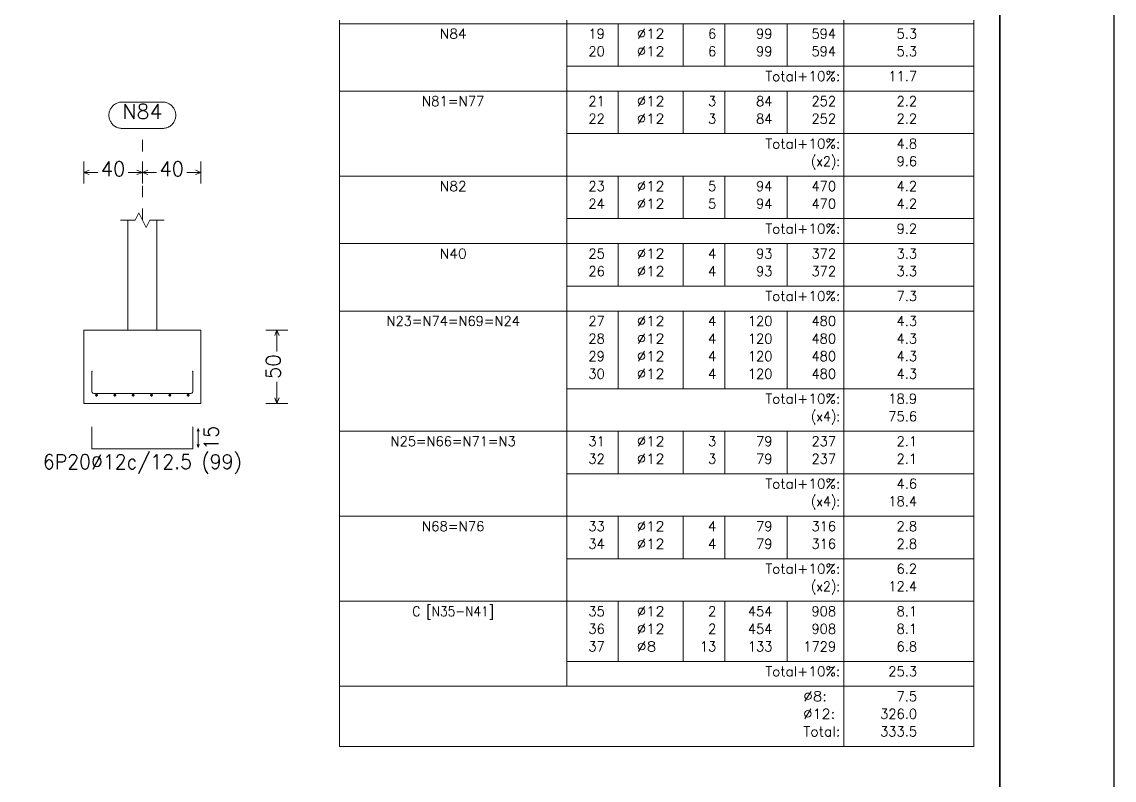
# Model space of a CAD drawing. Header units: inches. Extents: x 72863 to 72995, y 49095 to 49225.
# Drawn here: x 72985.11 to 72994.65, y 49176.82 to 49183.44 of the extents above; entities that cross this region are included whole.
import ezdxf
from ezdxf.enums import TextEntityAlignment as Align

# ---------------------------------------------------------------- set-up
doc = ezdxf.new("R2010")
doc.units = ezdxf.units.IN
doc.linetypes.add('CYPE_PUNTO', pattern=[0.075, 0, -0.075])
doc.layers.get('0').update_dxf_attribs({"lineweight": 15})
for name, color, linetype, lineweight in [('CIM_COTAS', 2, 'Continuous', 9), ('CIM_DIB_ARMADOS', 4, 'Continuous', 9), ('CIM_GEOMETRIA', 2, 'Continuous', 9), ('CIM_TXT_ARMADOS', 3, 'Continuous', 9), ('TABLAS', 1, 'Continuous', 0), ('TEXTO_TABLAS', 1, 'Continuous', 0)]:
    doc.layers.add(name, color=color, linetype=linetype, lineweight=lineweight)
doc.layers.add('VG', color=7, linetype='Continuous')
doc.styles.add('CYPETXT', font='romans__.ttf', dxfattribs={"height": 0.2})

# ---------------------------------------------------------------- blocks, each defined once
blk = doc.blocks.new('PLANTILLA')
at = {"layer": 'VG'}
for p, q in [((72904.7103, 49195.0112), (72904.7103, 49224.7112)), ((72903.7103, 49223.7112), (72903.7103, 49196.0112))]:
    blk.add_line(p, q, dxfattribs=at)
blk.add_lwpolyline([(72903.7103, 49199.5612), (72903.7103, 49223.7112), (72864.7103, 49223.7112), (72864.7103, 49196.0112), (72885.7103, 49196.0112), (72885.7103, 49199.6112)], dxfattribs=at)

msp = doc.modelspace()

# ---------------------------------------------------------------- hatches: boundary and pattern name
at = {"layer": 'CIM_DIB_ARMADOS'}
h = msp.add_hatch(color=256, dxfattribs=at)
edge = h.paths.add_edge_path()
edge.add_arc((72985.7183, 49180.3914), 0.00102, 0, 360)
h = msp.add_hatch(color=256, dxfattribs=at)
edge = h.paths.add_edge_path()
edge.add_arc((72986.5989, 49180.3914), 0.00102, 0, 360)

# ---------------------------------------------------------------- linework, layer by layer
at = {"layer": 'CIM_COTAS', "linetype": 'CYPE_PUNTO'}
msp.add_line((72986.1586, 49181.7123), (72986.1586, 49182.513), dxfattribs=at)
at = {"layer": 'CIM_COTAS'}
for p, q in [((72985.6466, 49182.033), (72985.6466, 49182.225)), ((72986.1586, 49182.033), (72986.1586, 49182.225)), ((72986.1586, 49182.033), (72986.1586, 49182.225)), ((72986.6706, 49182.033), (72986.6706, 49182.225)), ((72985.6466, 49182.129), (72985.6946, 49182.1482)), ((72985.6466, 49182.129), (72985.6946, 49182.1098)), ((72985.6466, 49182.129), (72985.7711, 49182.129)), ((72986.0341, 49182.129), (72986.1586, 49182.129)), ((72986.1586, 49182.129), (72986.1106, 49182.1482)), ((72986.1586, 49182.129), (72986.1106, 49182.1098)), ((72986.1586, 49182.129), (72986.2066, 49182.1482)), ((72986.1586, 49182.129), (72986.2066, 49182.1098)), ((72986.1586, 49182.129), (72986.2831, 49182.129)), ((72986.5461, 49182.129), (72986.6706, 49182.129)), ((72986.6706, 49182.129), (72986.6226, 49182.1482)), ((72986.6706, 49182.129), (72986.6226, 49182.1098)), ((72987.2386, 49180.7523), (72987.4306, 49180.7523)), ((72987.3346, 49180.7523), (72987.3154, 49180.7043)), ((72987.3346, 49180.7523), (72987.3538, 49180.7043)), ((72987.3346, 49180.5638), (72987.3346, 49180.7523)), ((72987.3346, 49180.1123), (72987.3346, 49180.3008)), ((72987.2386, 49180.1123), (72987.4306, 49180.1123)), ((72987.3346, 49180.1123), (72987.3154, 49180.1603)), ((72987.3346, 49180.1123), (72987.3538, 49180.1603))]:
    msp.add_line(p, q, dxfattribs=at)
msp.add_lwpolyline([(72986.3352, 49182.7434), (72986.3429, 49182.7431), (72986.3506, 49182.7423), (72986.3582, 49182.741), (72986.3657, 49182.7393), (72986.373, 49182.737), (72986.3802, 49182.7342), (72986.3872, 49182.731), (72986.3939, 49182.7273), (72986.4004, 49182.7231), (72986.4066, 49182.7186), (72986.4125, 49182.7136), (72986.418, 49182.7082), (72986.4232, 49182.7025), (72986.428, 49182.6965), (72986.4323, 49182.6901), (72986.4363, 49182.6835), (72986.4397, 49182.6766), (72986.4427, 49182.6696), (72986.4453, 49182.6623), (72986.4473, 49182.6549), (72986.4488, 49182.6473), (72986.4499, 49182.6397), (72986.4504, 49182.632), (72986.4504, 49182.6243), (72986.4499, 49182.6166), (72986.4488, 49182.609), (72986.4473, 49182.6014), (72986.4453, 49182.594), (72986.4427, 49182.5867), (72986.4397, 49182.5797), (72986.4363, 49182.5728), (72986.4323, 49182.5662), (72986.428, 49182.5598), (72986.4232, 49182.5538), (72986.418, 49182.5481), (72986.4125, 49182.5427), (72986.4066, 49182.5377), (72986.4004, 49182.5332), (72986.3939, 49182.529), (72986.3872, 49182.5253), (72986.3802, 49182.5221), (72986.373, 49182.5193), (72986.3657, 49182.517), (72986.3582, 49182.5153), (72986.3506, 49182.514), (72986.3429, 49182.5132), (72986.3352, 49182.513), (72985.982, 49182.513), (72985.9743, 49182.5132), (72985.9666, 49182.514), (72985.959, 49182.5153), (72985.9515, 49182.517), (72985.9442, 49182.5193), (72985.937, 49182.5221), (72985.93, 49182.5253), (72985.9232, 49182.529), (72985.9168, 49182.5332), (72985.9106, 49182.5377), (72985.9047, 49182.5427), (72985.8991, 49182.5481), (72985.894, 49182.5538), (72985.8892, 49182.5598), (72985.8849, 49182.5662), (72985.8809, 49182.5728), (72985.8775, 49182.5797), (72985.8745, 49182.5867), (72985.8719, 49182.594), (72985.8699, 49182.6014), (72985.8684, 49182.609), (72985.8673, 49182.6166), (72985.8668, 49182.6243), (72985.8668, 49182.632), (72985.8673, 49182.6397), (72985.8684, 49182.6473), (72985.8699, 49182.6549), (72985.8719, 49182.6623), (72985.8745, 49182.6696), (72985.8775, 49182.6766), (72985.8809, 49182.6835), (72985.8849, 49182.6901), (72985.8892, 49182.6965), (72985.894, 49182.7025), (72985.8991, 49182.7082), (72985.9047, 49182.7136), (72985.9106, 49182.7186), (72985.9168, 49182.7231), (72985.9232, 49182.7273), (72985.93, 49182.731), (72985.937, 49182.7342), (72985.9442, 49182.737), (72985.9515, 49182.7393), (72985.959, 49182.741), (72985.9666, 49182.7423), (72985.9743, 49182.7431), (72985.982, 49182.7434), (72986.3352, 49182.7434)], close=True, dxfattribs=at)
at = {"layer": 'CIM_DIB_ARMADOS'}
for p, q in [((72985.7471, 49180.184), (72985.7701, 49180.184)), ((72985.7586, 49180.1725), (72985.7586, 49180.1955)), ((72985.9071, 49180.184), (72985.9301, 49180.184)), ((72985.9186, 49180.1725), (72985.9186, 49180.1955)), ((72986.0671, 49180.184), (72986.0901, 49180.184)), ((72986.0786, 49180.1725), (72986.0786, 49180.1955)), ((72986.2271, 49180.184), (72986.2501, 49180.184)), ((72986.2386, 49180.1725), (72986.2386, 49180.1955)), ((72986.3871, 49180.184), (72986.4101, 49180.184)), ((72986.3986, 49180.1725), (72986.3986, 49180.1955)), ((72986.5471, 49180.184), (72986.5701, 49180.184)), ((72986.5586, 49180.1725), (72986.5586, 49180.1955))]:
    msp.add_line(p, q, dxfattribs=at)
for points in [[(72986.5989, 49180.3914), (72986.5989, 49180.2147), (72986.5969, 49180.207), (72986.5912, 49180.2014), (72986.5836, 49180.1994), (72985.7336, 49180.1994), (72985.726, 49180.2014), (72985.7203, 49180.207), (72985.7183, 49180.2147), (72985.7183, 49180.3914)], [(72986.5989, 49179.9069), (72986.5989, 49179.7149), (72985.7183, 49179.7149), (72985.7183, 49179.9069)]]:
    msp.add_lwpolyline(points, dxfattribs=at)
for centre, radius in [((72985.7183, 49180.3914), 0.00102), ((72986.5989, 49180.3914), 0.00102), ((72985.7586, 49180.184), 0.00768), ((72985.9186, 49180.184), 0.00768), ((72986.0786, 49180.184), 0.00768), ((72986.2386, 49180.184), 0.00768), ((72986.3986, 49180.184), 0.00768), ((72986.5586, 49180.184), 0.00768)]:
    msp.add_circle(centre, radius, dxfattribs=at)
at = {"layer": 'CIM_GEOMETRIA'}
for p, q in [((72986.2866, 49180.7523), (72986.2866, 49181.7123)), ((72985.6466, 49180.7523), (72986.6706, 49180.7523)), ((72985.6466, 49180.1123), (72985.6466, 49180.7523)), ((72986.2866, 49180.7523), (72986.0306, 49180.7523)), ((72986.6706, 49180.1123), (72986.6706, 49180.7523)), ((72986.6706, 49180.1123), (72985.6466, 49180.1123))]:
    msp.add_line(p, q, dxfattribs=at)
for points in [[(72985.9666, 49181.7123), (72986.0946, 49181.7123), (72986.1266, 49181.7763), (72986.1906, 49181.6483), (72986.2226, 49181.7123), (72986.3506, 49181.7123)], [(72986.2866, 49180.7523), (72986.2674, 49180.7523), (72986.0498, 49180.7523), (72986.0306, 49180.7523), (72986.0306, 49181.7123)]]:
    msp.add_lwpolyline(points, dxfattribs=at)
at = {"layer": 'CIM_TXT_ARMADOS'}
for p, q in [((72986.6389, 49179.8683), (72986.6469, 49179.8939)), ((72986.6549, 49179.8683), (72986.6469, 49179.8939)), ((72986.6469, 49179.8939), (72986.6469, 49179.7278)), ((72986.6389, 49179.7534), (72986.6469, 49179.7278)), ((72986.6549, 49179.7534), (72986.6469, 49179.7278))]:
    msp.add_line(p, q, dxfattribs=at)
at = {"layer": 'TABLAS'}
for p, q in [((72987.8819, 49183.3954), (72987.8819, 49183.4594)), ((72987.8819, 49183.4274), (72993.4217, 49183.4274)), ((72989.8659, 49183.3954), (72989.8659, 49183.4594)), ((72990.3158, 49183.3954), (72990.3158, 49183.4274)), ((72990.8828, 49183.3954), (72990.8828, 49183.4274)), ((72991.2464, 49183.3954), (72991.2464, 49183.4274)), ((72991.7923, 49183.3954), (72991.7923, 49183.4274)), ((72992.2864, 49183.3954), (72992.2864, 49183.4594)), ((72993.4217, 49183.3954), (72993.4217, 49183.4594)), ((72987.8819, 49182.8706), (72987.8819, 49183.3954)), ((72989.8659, 49182.8706), (72989.8659, 49183.3954)), ((72990.3158, 49183.0562), (72990.3158, 49183.3954)), ((72990.8828, 49183.0562), (72990.8828, 49183.3954)), ((72991.2464, 49183.0562), (72991.2464, 49183.3954)), ((72991.7923, 49183.0562), (72991.7923, 49183.3954)), ((72992.2864, 49182.8706), (72992.2864, 49183.3954)), ((72993.4217, 49182.8706), (72993.4217, 49183.3954)), ((72989.8659, 49183.0562), (72993.4217, 49183.0562)), ((72987.8819, 49182.8066), (72987.8819, 49182.8706)), ((72989.8659, 49182.8066), (72989.8659, 49182.8706)), ((72992.2864, 49182.8066), (72992.2864, 49182.8706)), ((72993.4217, 49182.8066), (72993.4217, 49182.8706)), ((72987.8819, 49182.8386), (72993.4217, 49182.8386)), ((72987.8819, 49182.1282), (72987.8819, 49182.8066)), ((72989.8659, 49182.1282), (72989.8659, 49182.8066)), ((72990.3158, 49182.8066), (72990.3158, 49182.8386)), ((72990.3158, 49182.4674), (72990.3158, 49182.8066)), ((72990.8828, 49182.8066), (72990.8828, 49182.8386)), ((72990.8828, 49182.4674), (72990.8828, 49182.8066)), ((72991.2464, 49182.8066), (72991.2464, 49182.8386)), ((72991.2464, 49182.4674), (72991.2464, 49182.8066)), ((72991.7923, 49182.8066), (72991.7923, 49182.8386)), ((72991.7923, 49182.4674), (72991.7923, 49182.8066)), ((72992.2864, 49182.1282), (72992.2864, 49182.8066)), ((72993.4217, 49182.1282), (72993.4217, 49182.8066)), ((72989.8659, 49182.4674), (72993.4217, 49182.4674)), ((72987.8819, 49182.0642), (72987.8819, 49182.1282)), ((72987.8819, 49182.0962), (72993.4217, 49182.0962)), ((72989.8659, 49182.0642), (72989.8659, 49182.1282)), ((72990.3158, 49182.0642), (72990.3158, 49182.0962)), ((72990.8828, 49182.0642), (72990.8828, 49182.0962)), ((72991.2464, 49182.0642), (72991.2464, 49182.0962)), ((72991.7923, 49182.0642), (72991.7923, 49182.0962)), ((72992.2864, 49182.0642), (72992.2864, 49182.1282)), ((72993.4217, 49182.0642), (72993.4217, 49182.1282)), ((72987.8819, 49181.5394), (72987.8819, 49182.0642)), ((72989.8659, 49181.5394), (72989.8659, 49182.0642)), ((72990.3158, 49181.725), (72990.3158, 49182.0642)), ((72990.8828, 49181.725), (72990.8828, 49182.0642)), ((72991.2464, 49181.725), (72991.2464, 49182.0642)), ((72991.7923, 49181.725), (72991.7923, 49182.0642)), ((72992.2864, 49181.5394), (72992.2864, 49182.0642)), ((72993.4217, 49181.5394), (72993.4217, 49182.0642)), ((72989.8659, 49181.725), (72993.4217, 49181.725)), ((72987.8819, 49181.4754), (72987.8819, 49181.5394)), ((72989.8659, 49181.4754), (72989.8659, 49181.5394)), ((72992.2864, 49181.4754), (72992.2864, 49181.5394)), ((72993.4217, 49181.4754), (72993.4217, 49181.5394)), ((72987.8819, 49181.5074), (72993.4217, 49181.5074)), ((72987.8819, 49180.9506), (72987.8819, 49181.4754)), ((72989.8659, 49180.9506), (72989.8659, 49181.4754)), ((72990.3158, 49181.4754), (72990.3158, 49181.5074)), ((72990.3158, 49181.1362), (72990.3158, 49181.4754)), ((72990.8828, 49181.4754), (72990.8828, 49181.5074)), ((72990.8828, 49181.1362), (72990.8828, 49181.4754)), ((72991.2464, 49181.4754), (72991.2464, 49181.5074)), ((72991.2464, 49181.1362), (72991.2464, 49181.4754)), ((72991.7923, 49181.4754), (72991.7923, 49181.5074)), ((72991.7923, 49181.1362), (72991.7923, 49181.4754)), ((72992.2864, 49180.9506), (72992.2864, 49181.4754)), ((72993.4217, 49180.9506), (72993.4217, 49181.4754)), ((72989.8659, 49181.1362), (72993.4217, 49181.1362)), ((72987.8819, 49180.8866), (72987.8819, 49180.9506)), ((72989.8659, 49180.8866), (72989.8659, 49180.9506)), ((72992.2864, 49180.8866), (72992.2864, 49180.9506)), ((72993.4217, 49180.8866), (72993.4217, 49180.9506)), ((72987.8819, 49180.9186), (72993.4217, 49180.9186)), ((72987.8819, 49179.901), (72987.8819, 49180.8866)), ((72989.8659, 49179.901), (72989.8659, 49180.8866)), ((72990.3158, 49180.8866), (72990.3158, 49180.9186)), ((72990.3158, 49180.2402), (72990.3158, 49180.8866)), ((72990.8828, 49180.8866), (72990.8828, 49180.9186)), ((72990.8828, 49180.2402), (72990.8828, 49180.8866)), ((72991.2464, 49180.8866), (72991.2464, 49180.9186)), ((72991.2464, 49180.2402), (72991.2464, 49180.8866)), ((72991.7923, 49180.8866), (72991.7923, 49180.9186)), ((72991.7923, 49180.2402), (72991.7923, 49180.8866)), ((72992.2864, 49179.901), (72992.2864, 49180.8866)), ((72993.4217, 49179.901), (72993.4217, 49180.8866)), ((72989.8659, 49180.2402), (72993.4217, 49180.2402)), ((72987.8819, 49179.837), (72987.8819, 49179.901)), ((72989.8659, 49179.837), (72989.8659, 49179.901)), ((72992.2864, 49179.837), (72992.2864, 49179.901)), ((72993.4217, 49179.837), (72993.4217, 49179.901)), ((72987.8819, 49179.869), (72993.4217, 49179.869)), ((72987.8819, 49179.1586), (72987.8819, 49179.837)), ((72989.8659, 49179.1586), (72989.8659, 49179.837)), ((72990.3158, 49179.837), (72990.3158, 49179.869)), ((72990.3158, 49179.4978), (72990.3158, 49179.837)), ((72990.8828, 49179.837), (72990.8828, 49179.869)), ((72990.8828, 49179.4978), (72990.8828, 49179.837)), ((72991.2464, 49179.837), (72991.2464, 49179.869)), ((72991.2464, 49179.4978), (72991.2464, 49179.837)), ((72991.7923, 49179.837), (72991.7923, 49179.869)), ((72991.7923, 49179.4978), (72991.7923, 49179.837)), ((72992.2864, 49179.1586), (72992.2864, 49179.837)), ((72993.4217, 49179.1586), (72993.4217, 49179.837)), ((72989.8659, 49179.4978), (72993.4217, 49179.4978)), ((72987.8819, 49179.0946), (72987.8819, 49179.1586)), ((72989.8659, 49179.0946), (72989.8659, 49179.1586)), ((72992.2864, 49179.0946), (72992.2864, 49179.1586)), ((72993.4217, 49179.0946), (72993.4217, 49179.1586)), ((72987.8819, 49179.1266), (72993.4217, 49179.1266)), ((72987.8819, 49178.4162), (72987.8819, 49179.0946)), ((72989.8659, 49178.4162), (72989.8659, 49179.0946)), ((72990.3158, 49179.0946), (72990.3158, 49179.1266)), ((72990.3158, 49178.7554), (72990.3158, 49179.0946)), ((72990.8828, 49179.0946), (72990.8828, 49179.1266)), ((72990.8828, 49178.7554), (72990.8828, 49179.0946)), ((72991.2464, 49179.0946), (72991.2464, 49179.1266)), ((72991.2464, 49178.7554), (72991.2464, 49179.0946)), ((72991.7923, 49179.0946), (72991.7923, 49179.1266)), ((72991.7923, 49178.7554), (72991.7923, 49179.0946)), ((72992.2864, 49178.4162), (72992.2864, 49179.0946)), ((72993.4217, 49178.4162), (72993.4217, 49179.0946)), ((72989.8659, 49178.7554), (72993.4217, 49178.7554)), ((72987.8819, 49178.3522), (72987.8819, 49178.4162)), ((72987.8819, 49178.3842), (72993.4217, 49178.3842)), ((72989.8659, 49178.3522), (72989.8659, 49178.4162)), ((72990.3158, 49178.3522), (72990.3158, 49178.3842)), ((72990.8828, 49178.3522), (72990.8828, 49178.3842)), ((72991.2464, 49178.3522), (72991.2464, 49178.3842)), ((72991.7923, 49178.3522), (72991.7923, 49178.3842)), ((72992.2864, 49178.3522), (72992.2864, 49178.4162)), ((72993.4217, 49178.3522), (72993.4217, 49178.4162)), ((72987.8819, 49177.6738), (72987.8819, 49178.3522)), ((72989.8659, 49177.6738), (72989.8659, 49178.3522)), ((72990.3158, 49177.8594), (72990.3158, 49178.3522)), ((72990.8828, 49177.8594), (72990.8828, 49178.3522)), ((72991.2464, 49177.8594), (72991.2464, 49178.3522)), ((72991.7923, 49177.8594), (72991.7923, 49178.3522)), ((72992.2864, 49177.6738), (72992.2864, 49178.3522)), ((72993.4217, 49177.6738), (72993.4217, 49178.3522)), ((72989.8659, 49177.8594), (72993.4217, 49177.8594)), ((72987.8819, 49177.6098), (72987.8819, 49177.6738)), ((72987.8819, 49177.6418), (72993.4217, 49177.6418)), ((72987.8819, 49177.4562), (72987.8819, 49177.6098)), ((72989.8659, 49177.6418), (72989.8659, 49177.6738)), ((72992.2864, 49177.6098), (72992.2864, 49177.6738)), ((72992.2864, 49177.4562), (72992.2864, 49177.6098)), ((72993.4217, 49177.6098), (72993.4217, 49177.6738)), ((72993.4217, 49177.4562), (72993.4217, 49177.6098)), ((72987.8819, 49177.3026), (72987.8819, 49177.4562)), ((72992.2864, 49177.3026), (72992.2864, 49177.4562)), ((72993.4217, 49177.3026), (72993.4217, 49177.4562)), ((72987.8819, 49177.117), (72987.8819, 49177.3026)), ((72992.2864, 49177.117), (72992.2864, 49177.3026)), ((72993.4217, 49177.117), (72993.4217, 49177.3026)), ((72987.8819, 49177.117), (72993.4217, 49177.117))]:
    msp.add_line(p, q, dxfattribs=at)

# ---------------------------------------------------------------- block references
msp.add_blockref('PLANTILLA', (89.9371, -34.6325))

# ---------------------------------------------------------------- texts
at = {"layer": 'CIM_COTAS', "style": 'CYPETXT'}
for s, width, p, p2 in [('N84', 0.924861, (72985.982, 49182.5962), (72986.3352, 49182.5962)), ('40', 0.872087, (72985.7951, 49182.097), (72986.0101, 49182.097)), ('40', 0.872087, (72986.3071, 49182.097), (72986.5221, 49182.097))]:
    msp.add_text(s, height=0.128, dxfattribs=dict(at, width=width)).set_placement(p, p2, align=Align.FIT)
at = {"layer": 'CIM_COTAS', "style": 'CYPETXT', "width": 0.872087}
msp.add_text('50', height=0.128, rotation=90, dxfattribs=at).set_placement((72987.3666, 49180.3248), (72987.3666, 49180.5398), align=Align.FIT)
at = {"layer": 'CIM_TXT_ARMADOS', "style": 'CYPETXT', "width": 0.872087}
msp.add_text('15', height=0.128, rotation=90, dxfattribs=at).set_placement((72986.8229, 49179.7034), (72986.8229, 49179.9184), align=Align.FIT)
at = {"layer": 'CIM_TXT_ARMADOS', "style": 'CYPETXT', "width": 0.830232}
msp.add_text('6P20%%c12c/12.5 (99)', height=0.128, dxfattribs=at).set_placement((72985.2898, 49179.5389), (72987.0274, 49179.5389), align=Align.FIT)
at = {"layer": 'TEXTO_TABLAS', "style": 'CYPETXT'}
for s, height, width, p, p2 in [('N84', 0.08533, 0.924861, (72988.7561, 49183.2973), (72988.9916, 49183.2973)), ('19', 0.08533, 0.872087, (72990.055, 49183.2973), (72990.1984, 49183.2973)), ('%%c12', 0.08533, 1.002473, (72990.4777, 49183.2973), (72990.7209, 49183.2973)), ('6', 0.0853, 0.872087, (72991.1004, 49183.2973), (72991.1721, 49183.2973)), ('99', 0.08533, 0.872087, (72991.5193, 49183.2973), (72991.6627, 49183.2973)), ('594', 0.08533, 0.872087, (72992.0035, 49183.2973), (72992.2185, 49183.2973)), ('5.3', 0.08533, 0.868061, (72992.7465, 49183.2973), (72992.9257, 49183.2973)), ('20', 0.08533, 0.872087, (72990.055, 49183.1437), (72990.1984, 49183.1437)), ('%%c12', 0.08533, 1.002473, (72990.4777, 49183.1437), (72990.7209, 49183.1437)), ('6', 0.0853, 0.872087, (72991.1004, 49183.1437), (72991.1721, 49183.1437)), ('99', 0.08533, 0.872087, (72991.5193, 49183.1437), (72991.6627, 49183.1437)), ('594', 0.08533, 0.872087, (72992.0035, 49183.1437), (72992.2185, 49183.1437)), ('5.3', 0.08533, 0.868061, (72992.7465, 49183.1437), (72992.9257, 49183.1437)), ('Total+10%:', 0.08533, 0.906318, (72991.6003, 49182.9261), (72992.2544, 49182.9261)), ('11.7', 0.08533, 0.869207, (72992.6748, 49182.9261), (72992.9257, 49182.9261)), ('N81=N77', 0.08533, 0.885754, (72988.6012, 49182.7085), (72989.1465, 49182.7085)), ('21', 0.08533, 0.872087, (72990.055, 49182.7085), (72990.1984, 49182.7085)), ('%%c12', 0.08533, 1.002473, (72990.4777, 49182.7085), (72990.7209, 49182.7085)), ('3', 0.0853, 0.872087, (72991.1004, 49182.7085), (72991.1721, 49182.7085)), ('84', 0.08533, 0.872087, (72991.5193, 49182.7085), (72991.6627, 49182.7085)), ('252', 0.08533, 0.872087, (72992.0035, 49182.7085), (72992.2185, 49182.7085)), ('2.2', 0.08533, 0.868061, (72992.7465, 49182.7085), (72992.9257, 49182.7085)), ('22', 0.08533, 0.872087, (72990.055, 49182.5549), (72990.1984, 49182.5549)), ('%%c12', 0.08533, 1.002473, (72990.4777, 49182.5549), (72990.7209, 49182.5549)), ('3', 0.0853, 0.872087, (72991.1004, 49182.5549), (72991.1721, 49182.5549)), ('84', 0.08533, 0.872087, (72991.5193, 49182.5549), (72991.6627, 49182.5549)), ('252', 0.08533, 0.872087, (72992.0035, 49182.5549), (72992.2185, 49182.5549)), ('2.2', 0.08533, 0.868061, (72992.7465, 49182.5549), (72992.9257, 49182.5549)), ('Total+10%:', 0.08533, 0.906318, (72991.6003, 49182.3373), (72992.2544, 49182.3373)), ('4.8', 0.08533, 0.868061, (72992.7465, 49182.3373), (72992.9257, 49182.3373)), ('(x2):', 0.08533, 0.820215, (72991.9996, 49182.1837), (72992.2544, 49182.1837)), ('9.6', 0.08533, 0.868061, (72992.7465, 49182.1837), (72992.9257, 49182.1837)), ('N82', 0.08533, 0.924861, (72988.7561, 49181.9661), (72988.9916, 49181.9661)), ('23', 0.08533, 0.872087, (72990.055, 49181.9661), (72990.1984, 49181.9661)), ('%%c12', 0.08533, 1.002473, (72990.4777, 49181.9661), (72990.7209, 49181.9661)), ('5', 0.0853, 0.872087, (72991.1004, 49181.9661), (72991.1721, 49181.9661)), ('94', 0.08533, 0.872087, (72991.5193, 49181.9661), (72991.6627, 49181.9661)), ('470', 0.08533, 0.872087, (72992.0035, 49181.9661), (72992.2185, 49181.9661)), ('4.2', 0.08533, 0.868061, (72992.7465, 49181.9661), (72992.9257, 49181.9661)), ('24', 0.08533, 0.872087, (72990.055, 49181.8125), (72990.1984, 49181.8125)), ('%%c12', 0.08533, 1.002473, (72990.4777, 49181.8125), (72990.7209, 49181.8125)), ('5', 0.0853, 0.872087, (72991.1004, 49181.8125), (72991.1721, 49181.8125)), ('94', 0.08533, 0.872087, (72991.5193, 49181.8125), (72991.6627, 49181.8125)), ('470', 0.08533, 0.872087, (72992.0035, 49181.8125), (72992.2185, 49181.8125)), ('4.2', 0.08533, 0.868061, (72992.7465, 49181.8125), (72992.9257, 49181.8125)), ('Total+10%:', 0.08533, 0.906318, (72991.6003, 49181.5949), (72992.2544, 49181.5949)), ('9.2', 0.08533, 0.868061, (72992.7465, 49181.5949), (72992.9257, 49181.5949)), ('N40', 0.08533, 0.924861, (72988.7561, 49181.3773), (72988.9916, 49181.3773)), ('25', 0.08533, 0.872087, (72990.055, 49181.3773), (72990.1984, 49181.3773)), ('%%c12', 0.08533, 1.002473, (72990.4777, 49181.3773), (72990.7209, 49181.3773)), ('4', 0.0853, 0.872087, (72991.1004, 49181.3773), (72991.1721, 49181.3773)), ('93', 0.08533, 0.872087, (72991.5193, 49181.3773), (72991.6627, 49181.3773)), ('372', 0.08533, 0.872087, (72992.0035, 49181.3773), (72992.2185, 49181.3773)), ('3.3', 0.08533, 0.868061, (72992.7465, 49181.3773), (72992.9257, 49181.3773)), ('26', 0.08533, 0.872087, (72990.055, 49181.2237), (72990.1984, 49181.2237)), ('%%c12', 0.08533, 1.002473, (72990.4777, 49181.2237), (72990.7209, 49181.2237)), ('4', 0.0853, 0.872087, (72991.1004, 49181.2237), (72991.1721, 49181.2237)), ('93', 0.08533, 0.872087, (72991.5193, 49181.2237), (72991.6627, 49181.2237)), ('372', 0.08533, 0.872087, (72992.0035, 49181.2237), (72992.2185, 49181.2237)), ('3.3', 0.08533, 0.868061, (72992.7465, 49181.2237), (72992.9257, 49181.2237)), ('Total+10%:', 0.08533, 0.906318, (72991.6003, 49181.0061), (72992.2544, 49181.0061)), ('7.3', 0.08533, 0.868061, (72992.7465, 49181.0061), (72992.9257, 49181.0061)), ('N23=N74=N69=N24', 0.085333, 0.870863, (72988.2915, 49180.7885), (72989.4563, 49180.7885)), ('27', 0.08533, 0.872087, (72990.055, 49180.7885), (72990.1984, 49180.7885)), ('%%c12', 0.08533, 1.002473, (72990.4777, 49180.7885), (72990.7209, 49180.7885)), ('4', 0.0853, 0.872087, (72991.1004, 49180.7885), (72991.1721, 49180.7885)), ('120', 0.08533, 0.872087, (72991.4476, 49180.7885), (72991.6627, 49180.7885)), ('480', 0.08533, 0.872087, (72992.0035, 49180.7885), (72992.2185, 49180.7885)), ('4.3', 0.08533, 0.868061, (72992.7465, 49180.7885), (72992.9257, 49180.7885)), ('28', 0.08533, 0.872087, (72990.055, 49180.6349), (72990.1984, 49180.6349)), ('%%c12', 0.08533, 1.002473, (72990.4777, 49180.6349), (72990.7209, 49180.6349)), ('4', 0.0853, 0.872087, (72991.1004, 49180.6349), (72991.1721, 49180.6349)), ('120', 0.08533, 0.872087, (72991.4476, 49180.6349), (72991.6627, 49180.6349)), ('480', 0.08533, 0.872087, (72992.0035, 49180.6349), (72992.2185, 49180.6349)), ('4.3', 0.08533, 0.868061, (72992.7465, 49180.6349), (72992.9257, 49180.6349)), ('29', 0.08533, 0.872087, (72990.055, 49180.4813), (72990.1984, 49180.4813)), ('%%c12', 0.08533, 1.002473, (72990.4777, 49180.4813), (72990.7209, 49180.4813)), ('4', 0.0853, 0.872087, (72991.1004, 49180.4813), (72991.1721, 49180.4813)), ('120', 0.08533, 0.872087, (72991.4476, 49180.4813), (72991.6627, 49180.4813)), ('480', 0.08533, 0.872087, (72992.0035, 49180.4813), (72992.2185, 49180.4813)), ('4.3', 0.08533, 0.868061, (72992.7465, 49180.4813), (72992.9257, 49180.4813)), ('30', 0.08533, 0.872087, (72990.055, 49180.3277), (72990.1984, 49180.3277)), ('%%c12', 0.08533, 1.002473, (72990.4777, 49180.3277), (72990.7209, 49180.3277)), ('4', 0.0853, 0.872087, (72991.1004, 49180.3277), (72991.1721, 49180.3277)), ('120', 0.08533, 0.872087, (72991.4476, 49180.3277), (72991.6627, 49180.3277)), ('480', 0.08533, 0.872087, (72992.0035, 49180.3277), (72992.2185, 49180.3277)), ('4.3', 0.08533, 0.868061, (72992.7465, 49180.3277), (72992.9257, 49180.3277)), ('Total+10%:', 0.08533, 0.906318, (72991.6003, 49180.1101), (72992.2544, 49180.1101)), ('18.9', 0.08533, 0.869207, (72992.6748, 49180.1101), (72992.9257, 49180.1101)), ('(x4):', 0.08533, 0.820215, (72991.9996, 49179.9565), (72992.2544, 49179.9565)), ('75.6', 0.08533, 0.869207, (72992.6748, 49179.9565), (72992.9257, 49179.9565)), ('N25=N66=N71=N3', 0.085333, 0.870782, (72988.3273, 49179.7389), (72989.4204, 49179.7389)), ('31', 0.08533, 0.872087, (72990.055, 49179.7389), (72990.1984, 49179.7389)), ('%%c12', 0.08533, 1.002473, (72990.4777, 49179.7389), (72990.7209, 49179.7389)), ('3', 0.0853, 0.872087, (72991.1004, 49179.7389), (72991.1721, 49179.7389)), ('79', 0.08533, 0.872087, (72991.5193, 49179.7389), (72991.6627, 49179.7389)), ('237', 0.08533, 0.872087, (72992.0035, 49179.7389), (72992.2185, 49179.7389)), ('2.1', 0.08533, 0.868061, (72992.7465, 49179.7389), (72992.9257, 49179.7389)), ('32', 0.08533, 0.872087, (72990.055, 49179.5853), (72990.1984, 49179.5853)), ('%%c12', 0.08533, 1.002473, (72990.4777, 49179.5853), (72990.7209, 49179.5853)), ('3', 0.0853, 0.872087, (72991.1004, 49179.5853), (72991.1721, 49179.5853)), ('79', 0.08533, 0.872087, (72991.5193, 49179.5853), (72991.6627, 49179.5853)), ('237', 0.08533, 0.872087, (72992.0035, 49179.5853), (72992.2185, 49179.5853)), ('2.1', 0.08533, 0.868061, (72992.7465, 49179.5853), (72992.9257, 49179.5853)), ('Total+10%:', 0.08533, 0.906318, (72991.6003, 49179.3677), (72992.2544, 49179.3677)), ('4.6', 0.08533, 0.868061, (72992.7465, 49179.3677), (72992.9257, 49179.3677)), ('(x4):', 0.08533, 0.820215, (72991.9996, 49179.2141), (72992.2544, 49179.2141)), ('18.4', 0.08533, 0.869207, (72992.6748, 49179.2141), (72992.9257, 49179.2141)), ('N68=N76', 0.08533, 0.885754, (72988.6012, 49178.9965), (72989.1465, 49178.9965)), ('33', 0.08533, 0.872087, (72990.055, 49178.9965), (72990.1984, 49178.9965)), ('%%c12', 0.08533, 1.002473, (72990.4777, 49178.9965), (72990.7209, 49178.9965)), ('4', 0.0853, 0.872087, (72991.1004, 49178.9965), (72991.1721, 49178.9965)), ('79', 0.08533, 0.872087, (72991.5193, 49178.9965), (72991.6627, 49178.9965)), ('316', 0.08533, 0.872087, (72992.0035, 49178.9965), (72992.2185, 49178.9965)), ('2.8', 0.08533, 0.868061, (72992.7465, 49178.9965), (72992.9257, 49178.9965)), ('34', 0.08533, 0.872087, (72990.055, 49178.8429), (72990.1984, 49178.8429)), ('%%c12', 0.08533, 1.002473, (72990.4777, 49178.8429), (72990.7209, 49178.8429)), ('4', 0.0853, 0.872087, (72991.1004, 49178.8429), (72991.1721, 49178.8429)), ('79', 0.08533, 0.872087, (72991.5193, 49178.8429), (72991.6627, 49178.8429)), ('316', 0.08533, 0.872087, (72992.0035, 49178.8429), (72992.2185, 49178.8429)), ('2.8', 0.08533, 0.868061, (72992.7465, 49178.8429), (72992.9257, 49178.8429)), ('Total+10%:', 0.08533, 0.906318, (72991.6003, 49178.6253), (72992.2544, 49178.6253)), ('6.2', 0.08533, 0.868061, (72992.7465, 49178.6253), (72992.9257, 49178.6253)), ('(x2):', 0.08533, 0.820215, (72991.9996, 49178.4717), (72992.2544, 49178.4717)), ('12.4', 0.08533, 0.869207, (72992.6748, 49178.4717), (72992.9257, 49178.4717)), ('C [N35-N41]', 0.085333, 0.788413, (72988.5174, 49178.2541), (72989.2304, 49178.2541)), ('35', 0.08533, 0.872087, (72990.055, 49178.2541), (72990.1984, 49178.2541)), ('%%c12', 0.08533, 1.002473, (72990.4777, 49178.2541), (72990.7209, 49178.2541)), ('2', 0.0853, 0.872087, (72991.1004, 49178.2541), (72991.1721, 49178.2541)), ('454', 0.08533, 0.872087, (72991.4476, 49178.2541), (72991.6627, 49178.2541)), ('908', 0.08533, 0.872087, (72992.0035, 49178.2541), (72992.2185, 49178.2541)), ('8.1', 0.08533, 0.868061, (72992.7465, 49178.2541), (72992.9257, 49178.2541)), ('36', 0.08533, 0.872087, (72990.055, 49178.1005), (72990.1984, 49178.1005)), ('%%c12', 0.08533, 1.002473, (72990.4777, 49178.1005), (72990.7209, 49178.1005)), ('2', 0.0853, 0.872087, (72991.1004, 49178.1005), (72991.1721, 49178.1005)), ('454', 0.08533, 0.872087, (72991.4476, 49178.1005), (72991.6627, 49178.1005)), ('908', 0.08533, 0.872087, (72992.0035, 49178.1005), (72992.2185, 49178.1005)), ('8.1', 0.08533, 0.868061, (72992.7465, 49178.1005), (72992.9257, 49178.1005)), ('37', 0.08533, 0.872087, (72990.055, 49177.9469), (72990.1984, 49177.9469)), ('%%c8', 0.08533, 1.069283, (72990.4777, 49177.9469), (72990.6492, 49177.9469)), ('13', 0.08533, 0.872087, (72991.0288, 49177.9469), (72991.1721, 49177.9469)), ('133', 0.08533, 0.872087, (72991.4476, 49177.9469), (72991.6627, 49177.9469)), ('1729', 0.08533, 0.872087, (72991.9318, 49177.9469), (72992.2185, 49177.9469)), ('6.8', 0.08533, 0.868061, (72992.7465, 49177.9469), (72992.9257, 49177.9469)), ('Total+10%:', 0.08533, 0.906318, (72991.6003, 49177.7293), (72992.2544, 49177.7293)), ('25.3', 0.08533, 0.869207, (72992.6748, 49177.7293), (72992.9257, 49177.7293)), ('%%c8:', 0.08533, 1.02422, (72991.9318, 49177.5117), (72992.1392, 49177.5117)), ('7.5', 0.08533, 0.868061, (72992.7465, 49177.5117), (72992.9257, 49177.5117)), ('%%c12:', 0.08533, 0.980292, (72991.9318, 49177.3581), (72992.2108, 49177.3581)), ('326.0', 0.08533, 0.869846, (72992.6032, 49177.3581), (72992.9257, 49177.3581)), ('Total:', 0.08533, 0.925094, (72991.9318, 49177.2045), (72992.2544, 49177.2045)), ('333.5', 0.08533, 0.869846, (72992.6032, 49177.2045), (72992.9257, 49177.2045))]:
    msp.add_text(s, height=height, dxfattribs=dict(at, width=width)).set_placement(p, p2, align=Align.FIT)

doc.saveas('drawing.dxf')
